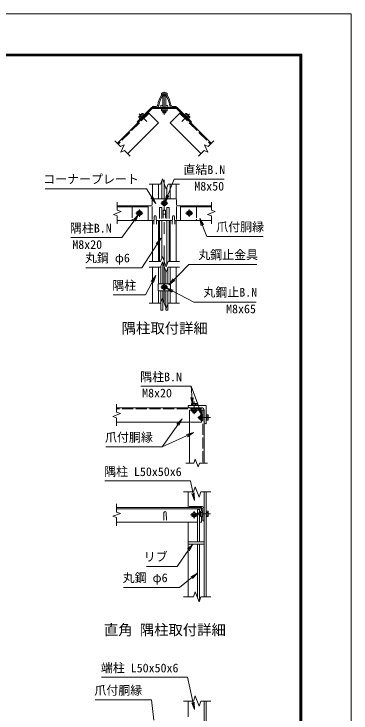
# Model space of a CAD drawing. Units: millimetres, scale not verified. Extents: x -4200 to 4200, y -2970 to 2970.
# Drawn here: x 2351 to 4200, y -868 to 2970 of the extents above; entities that cross this region are included whole.
import ezdxf
from ezdxf.enums import TextEntityAlignment as Align

# ---------------------------------------------------------------- set-up
doc = ezdxf.new("R2010")
doc.units = ezdxf.units.MM
doc.header["$LTSCALE"] = 10
doc.linetypes.add('DASHED', pattern=[7.5, 6, -1.5])
doc.linetypes.add('USER1', pattern=[50.8, 31.75, -6.35, 6.35, -6.35])
for name, color, linetype, lineweight in [('0-0_D-STR1', 1, 'Continuous', 18), ('0-1_D-BMK', 2, 'USER1', 13), ('0-2_D-STR-DIM', 7, 'Continuous', 13), ('0-6_D-STR3', 3, 'Continuous', 13), ('0-7_D-STR-TXT', 7, 'Continuous', 13), ('0-8_0', 7, 'Continuous', 18), ('0-B_D-TTL', 7, 'Continuous', 18)]:
    doc.layers.add(name, color=color, linetype=linetype, lineweight=lineweight)
doc.layers.add('0-9_D-TTL-TXT', color=7, linetype='Continuous')
doc.styles.add('ＭＳ ゴシック', font='')
doc.styles.get('ＭＳ ゴシック').set_extended_font_data('MS Gothic')

# ---------------------------------------------------------------- blocks, each defined once
blk = doc.blocks.new('_Open')
at = {"layer": '0-8_0'}
blk.add_line((-10, 1.667), (0, 0), dxfattribs=at)
blk.add_lwpolyline([(-10, -1.667), (0, 0), (-10, 0)], dxfattribs=at)

msp = doc.modelspace()

# ---------------------------------------------------------------- linework, layer by layer
at = {"layer": '0-0_D-STR1'}
for p, q in [((3164.83, 2526.76), (3187.21, 2526.76)), ((3167.64, 2519.76), (3184.39, 2519.76)), ((3111.02, 2456.76), (3111.02, 2459.76)), ((3140.86, 2456.76), (3111.02, 2456.76)), ((3132.12, 2462.76), (3114.02, 2462.76)), ((3211.18, 2456.76), (3241.02, 2456.76)), ((3219.91, 2462.76), (3238.02, 2462.76)), ((3241.02, 2456.76), (3241.02, 2459.76)), ((3087.8, 2429.15), (2918.1, 2259.44)), ((3087.8, 2429.15), (3144.37, 2372.58)), ((3264.23, 2429.15), (3207.66, 2372.58)), ((3264.23, 2429.15), (3433.93, 2259.44)), ((3144.37, 2372.58), (2974.67, 2202.87)), ((3207.66, 2372.58), (3377.37, 2202.87)), ((3111.02, 1954.45), (3111.02, 2035.98)), ((3144.02, 1955.98), (3144.02, 2035.98)), ((3162.02, 1955.98), (3162.02, 2053.89)), ((3208.02, 1955.98), (3208.02, 2035.98)), ((3241.02, 1954.45), (3241.02, 2035.98)), ((3190.02, 1955.98), (3190.02, 2018.06)), ((2917.91, 1916.98), (3087.8, 1916.98)), ((2917.91, 1910.98), (3087.8, 1910.98)), ((3087.8, 1916.98), (3087.8, 1836.98)), ((3434.12, 1916.98), (3264.23, 1916.98)), ((3264.23, 1916.98), (3264.23, 1836.98)), ((3434.12, 1910.98), (3264.23, 1910.98)), ((3120.02, 1858.73), (3118.52, 1815.73)), ((3132.02, 1858.73), (3133.52, 1815.73)), ((3220.02, 1858.73), (3218.52, 1815.73)), ((3232.02, 1858.73), (3233.52, 1815.73)), ((2917.91, 1836.98), (3087.8, 1836.98)), ((3111.02, 1610.72), (3111.02, 1836.98)), ((3144.02, 1610.72), (3144.02, 1836.98)), ((3208.02, 1610.72), (3208.02, 1836.98)), ((3241.02, 1610.72), (3241.02, 1836.98)), ((3434.12, 1836.98), (3264.23, 1836.98)), ((3111.02, 1381.76), (3111.02, 1580.72)), ((3144.02, 1488.91), (3144.02, 1580.72)), ((3208.02, 1488.91), (3208.02, 1580.72)), ((3241.02, 1381.76), (3241.02, 1580.72)), ((3144.02, 1381.76), (3144.02, 1450.91)), ((3208.02, 1381.76), (3208.02, 1450.91)), ((3380, 808.23), (2914, 808.23)), ((3306, 820.23), (3406, 820.23)), ((3306, 817.23), (3306, 820.23)), ((3381, 808.23), (3315, 808.23)), ((3406, 820.23), (3406, 720.23)), ((3314, 794.23), (3314, 504.23)), ((3394, 729.23), (3394, 795.23)), ((3314, 728.23), (2914, 728.23)), ((3406, 720.23), (3403, 720.23)), ((3306, 260.06), (3306, 346.06)), ((3394, 346.06), (3394, -229.94)), ((3406, 346.06), (3406, -229.94)), ((3380, 260.06), (2914, 260.06)), ((3380, 254.06), (2914, 254.06)), ((3174, 233.8), (3172.5, 190.8)), ((3186, 233.8), (3187.5, 190.8)), ((3384, 266.06), (3314, 266.06)), ((3314, 264.06), (3314, 266.06)), ((3379, 260.06), (3318, 260.06)), ((3380, 241.07), (3380, 260.06)), ((3388, 190.06), (3388, 251.06)), ((3394, 186.06), (3394, 256.06)), ((3380, 180.06), (3380, 211.04)), ((3357.27, 180.06), (2914, 180.06)), ((3306, -229.94), (3306, 180.06)), ((3380, 180.06), (3369.27, 180.06)), ((3392, 186.06), (3394, 186.06)), ((3306, 72.06), (3394, 72.06)), ((3306, 60.06), (3394, 60.06)), ((3306, -888.2), (3306, -802.2)), ((3394, -802.2), (3394, -1378.2)), ((3406, -802.2), (3406, -1378.2))]:
    msp.add_line(p, q, dxfattribs=at)
at = {"layer": '0-0_D-STR1', "linetype": 'DASHED'}
for p, q in [((3092.05, 2424.9), (2922.34, 2255.2)), ((3259.99, 2424.9), (3429.69, 2255.2)), ((3380, 728.23), (3380, 808.23)), ((3380, 802.23), (2914, 802.23)), ((3388, 794.23), (3388, 504.23)), ((3380, 728.23), (3314, 728.23))]:
    msp.add_line(p, q, dxfattribs=at)
at = {"layer": '0-0_D-STR1'}
msp.add_lwpolyline([(3314, 794.23), (3394, 794.23), (3394, 504.23)], dxfattribs=at)
for centre, radius, start, end in [((3289.22, 2444.94), 151.2, 148.30182, 170.6662), ((3289.22, 2444.94), 145.2, 150.13204, 173.91336), ((3164.83, 2521.76), 5, 90, 148.30182), ((3167.64, 2514.76), 5, 90, 150.13204), ((3184.39, 2514.76), 5, 29.86796, 90), ((3187.21, 2521.76), 5, 31.69818, 90), ((3062.82, 2444.94), 145.2, 6.08664, 29.86796), ((3062.82, 2444.94), 151.2, 9.3338, 31.69818), ((3114.02, 2459.76), 3, 90, 180), ((3132.12, 2470.76), 8, 270, 350.6662), ((3140.86, 2460.76), 4, 270, 353.91336), ((3211.18, 2460.76), 4, 186.08664, 270), ((3219.91, 2470.76), 8, 189.3338, 270), ((3238.02, 2459.76), 3, 0, 90), ((3126.02, 1856.23), 6.5, 22.61986, 157.38014), ((3226.02, 1856.23), 6.5, 22.61986, 157.38014), ((3315, 817.23), 9, 180, 270), ((3381, 795.23), 13, 360, 90), ((3403, 729.23), 9, 180, 270), ((3180, 231.3), 6.5, 22.61986, 157.38014), ((3318, 264.06), 4, 180, 270), ((3379, 251.06), 9, 0, 90), ((3384, 256.06), 10, 0, 90), ((3392, 190.06), 4, 180, 270)]:
    msp.add_arc(centre, radius, start, end, dxfattribs=at)
at = {"layer": '0-1_D-BMK'}
for p, q in [((3176.02, 2543.5), (3176.02, 2417.12)), ((3038.77, 2421.61), (3080.27, 2380.11)), ((3313.26, 2421.61), (3271.76, 2380.11)), ((3176.02, 1381.76), (3176.02, 2059.71)), ((3196.02, 1930.98), (3156.02, 1930.98)), ((3039.02, 1896.98), (3039.02, 1856.98)), ((3313.02, 1896.98), (3313.02, 1856.98)), ((3059.02, 1876.98), (3019.02, 1876.98)), ((3293.02, 1876.98), (3333.02, 1876.98)), ((3196.02, 1469.91), (3156.02, 1469.91)), ((3340, 773.23), (3340, 843.23)), ((3359, 754.23), (3429, 754.23)), ((3340, 200.06), (3340, 240.06)), ((3360, 220.06), (3320, 220.06)), ((3359, 226.06), (3429, 226.06)), ((3418, 226.06), (3382, 226.06))]:
    msp.add_line(p, q, dxfattribs=at)
at = {"layer": '0-2_D-STR-DIM'}
for p, q in [((2903.96, 2273.58), (2935.5, 2242.04)), ((3448.08, 2273.58), (3416.53, 2242.04)), ((3396.14, 2251.55), (3415.16, 2210.76)), ((3416.53, 2242.04), (3396.14, 2251.55)), ((2957.26, 2220.27), (2988.81, 2188.73)), ((3394.77, 2220.27), (3363.22, 2188.73)), ((3415.16, 2210.76), (3394.77, 2220.27)), ((3092.02, 2035.98), (3155.49, 2035.98)), ((3155.49, 2035.98), (3165.76, 2064.17)), ((3165.76, 2064.17), (3186.28, 2007.78)), ((3186.28, 2007.78), (3196.54, 2035.98)), ((3196.54, 2035.98), (3260.02, 2035.98)), ((2917.91, 1937.24), (2917.91, 1892.63)), ((3434.12, 1937.24), (3434.12, 1892.63)), ((2939.06, 1884.93), (2896.77, 1869.54)), ((2917.91, 1892.63), (2939.06, 1884.93)), ((2896.77, 1869.54), (2917.91, 1861.85)), ((2917.91, 1861.85), (2917.91, 1817.24)), ((3434.12, 1861.85), (3434.12, 1817.24)), ((3155.49, 1610.72), (3165.76, 1638.92)), ((3165.76, 1638.92), (3186.28, 1582.53)), ((3092.02, 1610.72), (3155.49, 1610.72)), ((3092.02, 1580.72), (3155.49, 1580.72)), ((3186.28, 1582.53), (3196.54, 1610.72)), ((3196.54, 1610.72), (3260.02, 1610.72)), ((3196.54, 1580.72), (3260.02, 1580.72)), ((3092.02, 1381.76), (3155.49, 1381.76)), ((3196.54, 1381.76), (3260.02, 1381.76)), ((2914, 828.49), (2914, 783.88)), ((2914, 753.09), (2914, 708.49)), ((3293.74, 504.23), (3338.35, 504.23)), ((3338.35, 504.23), (3346.04, 525.37)), ((3346.04, 525.37), (3361.43, 483.08)), ((3361.43, 483.08), (3369.13, 504.23)), ((3369.13, 504.23), (3413.74, 504.23)), ((3335.48, 346.06), (3281, 346.06)), ((3345.74, 374.25), (3335.48, 346.06)), ((3366.26, 317.87), (3345.74, 374.25)), ((3376.52, 346.06), (3366.26, 317.87)), ((3431, 346.06), (3376.52, 346.06)), ((2914, 280.32), (2914, 235.71)), ((2914, 204.93), (2914, 160.32)), ((3335.48, -229.94), (3281, -229.94)), ((3431, -229.94), (3376.52, -229.94)), ((3335.48, -802.2), (3281, -802.2)), ((3431, -802.2), (3376.52, -802.2))]:
    msp.add_line(p, q, dxfattribs=at)
for points in [[(2935.5, 2242.04), (2955.89, 2251.55), (2936.87, 2210.76), (2957.26, 2220.27)], [(3434.12, 1892.63), (3455.26, 1884.93), (3412.98, 1869.54), (3434.12, 1861.85)], [(3155.49, 1580.72), (3165.76, 1608.92), (3186.28, 1552.53), (3196.54, 1580.72)], [(3155.49, 1381.76), (3165.76, 1409.95), (3186.28, 1353.57), (3196.54, 1381.76)], [(2914, 783.88), (2935.14, 776.18), (2892.86, 760.79), (2914, 753.09)], [(2914, 235.71), (2935.14, 228.01), (2892.86, 212.62), (2914, 204.93)], [(3376.52, -229.94), (3366.26, -258.13), (3345.74, -201.75), (3335.48, -229.94)], [(3376.52, -802.2), (3366.26, -830.39), (3345.74, -774.01), (3335.48, -802.2)]]:
    msp.add_lwpolyline(points, dxfattribs=at)
at = {"layer": '0-6_D-STR3'}
for p, q in [((3163.42, 2537.36), (3161.01, 2535.97)), ((3161.01, 2526.76), (3161.01, 2535.97)), ((3188.62, 2537.36), (3163.42, 2537.36)), ((3168.51, 2526.76), (3168.51, 2535.97)), ((3183.52, 2526.76), (3183.52, 2535.97)), ((3188.62, 2537.36), (3191.03, 2535.97)), ((3191.03, 2526.76), (3191.03, 2535.97)), ((3191.03, 2526.76), (3161.01, 2526.76)), ((3168.02, 2519.76), (3168.02, 2456.76)), ((3184.02, 2519.76), (3184.02, 2456.76)), ((3106.37, 2456.76), (3026.71, 2377.1)), ((3106.37, 2456.76), (3245.67, 2456.76)), ((3109.02, 2450.36), (3106.37, 2456.76)), ((3243.02, 2450.36), (3245.67, 2456.76)), ((3245.67, 2456.76), (3325.32, 2377.1)), ((3109.02, 2450.36), (3031.23, 2372.58)), ((3054.64, 2423.42), (3036.96, 2405.74)), ((3060.3, 2410.7), (3052.13, 2418.86)), ((3109.02, 2450.36), (3243.02, 2450.36)), ((3161.01, 2450.36), (3191.03, 2450.36)), ((3163.52, 2437.36), (3188.52, 2437.36)), ((3168.02, 2437.36), (3168.02, 2429.16)), ((3168.02, 2429.16), (3170.42, 2426.76)), ((3184.02, 2429.16), (3168.02, 2429.16)), ((3168.51, 2450.36), (3168.51, 2438.81)), ((3169.52, 2437.36), (3169.52, 2427.66)), ((3181.62, 2426.76), (3170.42, 2426.76)), ((3184.02, 2429.16), (3181.62, 2426.76)), ((3182.52, 2437.36), (3182.52, 2427.66)), ((3183.52, 2450.36), (3183.52, 2438.81)), ((3184.02, 2437.36), (3184.02, 2429.16)), ((3243.02, 2450.36), (3320.8, 2372.58)), ((3286.42, 2416), (3294.59, 2424.17)), ((3291.73, 2410.7), (3299.9, 2418.86)), ((3294.59, 2424.17), (3297.39, 2423.42)), ((3297.39, 2423.42), (3315.07, 2405.74)), ((3049.69, 2400.08), (3041.52, 2408.25)), ((3065.61, 2416), (3044.38, 2394.77)), ((3286.42, 2416), (3307.65, 2394.77)), ((3302.35, 2400.08), (3310.51, 2408.25)), ((3307.65, 2394.77), (3315.82, 2402.94)), ((3315.82, 2402.94), (3315.07, 2405.74)), ((3031.23, 2372.58), (3026.71, 2377.1)), ((3320.8, 2372.58), (3325.32, 2377.1)), ((3109.02, 1949.98), (3109.02, 1922.98)), ((3115.02, 1955.98), (3237.02, 1955.98)), ((3176.02, 1945.99), (3163.02, 1938.48)), ((3163.02, 1938.48), (3163.02, 1923.47)), ((3163.02, 1923.47), (3176.02, 1915.96)), ((3189.02, 1938.48), (3176.02, 1945.99)), ((3176.02, 1915.96), (3189.02, 1923.47)), ((3189.02, 1923.47), (3189.02, 1938.48)), ((3243.02, 1949.98), (3243.02, 1922.98)), ((3005.02, 1916.98), (3103.02, 1916.98)), ((3109.02, 1840.98), (3109.02, 1912.98)), ((3170.02, 1892.98), (3170.02, 1848.92)), ((3182.02, 1892.98), (3170.02, 1892.98)), ((3182.02, 1892.98), (3182.02, 1848.92)), ((3243.02, 1840.98), (3243.02, 1913.17)), ((3249.02, 1916.98), (3347.02, 1916.98)), ((3300.02, 1884.48), (3313.02, 1891.99)), ((3300.02, 1869.47), (3300.02, 1884.48)), ((3313.02, 1891.99), (3326.02, 1884.48)), ((3326.02, 1884.48), (3326.02, 1869.47)), ((3182.02, 1870.32), (3170.02, 1870.32)), ((3313.02, 1861.96), (3300.02, 1869.47)), ((3326.02, 1869.47), (3313.02, 1861.96)), ((3005.02, 1836.98), (3119.26, 1836.98)), ((3132.78, 1836.98), (3219.26, 1836.98)), ((3150.02, 1836.98), (3150.02, 1610.72)), ((3162.02, 1836.98), (3162.02, 1628.64)), ((3190.02, 1836.98), (3190.02, 1592.81)), ((3202.02, 1836.98), (3202.02, 1610.72)), ((3232.78, 1836.98), (3347.02, 1836.98)), ((3156.02, 1582.16), (3156.02, 1488.91)), ((3168.02, 1602.7), (3168.02, 1488.91)), ((3196.02, 1579.29), (3196.02, 1488.91)), ((3184.02, 1558.75), (3184.02, 1488.91)), ((3141.62, 1488.91), (3210.42, 1488.91)), ((3176.02, 1484.92), (3163.02, 1477.41)), ((3163.02, 1477.41), (3163.02, 1462.4)), ((3163.02, 1462.4), (3176.02, 1454.9)), ((3189.02, 1477.41), (3176.02, 1484.92)), ((3176.02, 1454.9), (3189.02, 1462.4)), ((3189.02, 1462.4), (3189.02, 1477.41)), ((3210.42, 1488.91), (3210.42, 1450.91)), ((3156.02, 1450.91), (3156.02, 1343.51)), ((3168.02, 1450.91), (3168.02, 1343.51)), ((3184.02, 1450.91), (3184.02, 1343.51)), ((3196.02, 1450.91), (3196.02, 1343.51)), ((3156.02, 1343.51), (3168.02, 1343.51)), ((3184.02, 1343.51), (3196.02, 1343.51)), ((3327.4, 830.83), (3324.99, 829.43)), ((3324.99, 820.23), (3324.99, 829.43)), ((3355.01, 820.23), (3324.99, 820.23)), ((3352.6, 830.83), (3327.4, 830.83)), ((3332.49, 820.23), (3332.49, 829.43)), ((3347.51, 820.23), (3347.51, 829.43)), ((3352.6, 830.83), (3355.01, 829.43)), ((3355.01, 820.23), (3355.01, 829.43)), ((3324.99, 802.23), (3324.99, 790.68)), ((3324.99, 802.23), (3355.01, 802.23)), ((3324.99, 790.68), (3327.5, 789.23)), ((3327.5, 789.23), (3352.5, 789.23)), ((3332, 789.23), (3332, 782.63)), ((3332.49, 802.23), (3332.49, 790.68)), ((3333.5, 789.23), (3333.5, 781.13)), ((3345.6, 780.23), (3334.4, 780.23)), ((3348, 782.63), (3345.6, 780.23)), ((3346.5, 789.23), (3346.5, 781.13)), ((3347.51, 802.23), (3347.51, 790.68)), ((3348, 789.23), (3348, 782.63)), ((3355.01, 790.68), (3352.5, 789.23)), ((3355.01, 802.23), (3355.01, 790.68)), ((3388, 739.21), (3388, 769.24)), ((3406, 769.24), (3415.21, 769.24)), ((3406, 769.24), (3406, 739.21)), ((3416.6, 766.83), (3415.21, 769.24)), ((3368.4, 762.23), (3366, 759.83)), ((3366, 759.83), (3366, 748.63)), ((3368.4, 746.23), (3366, 748.63)), ((3375, 760.73), (3366.9, 760.73)), ((3375, 747.73), (3366.9, 747.73)), ((3368.4, 762.23), (3368.4, 746.23)), ((3375, 762.23), (3368.4, 762.23)), ((3375, 746.23), (3368.4, 746.23)), ((3375, 741.73), (3375, 766.73)), ((3388, 761.73), (3376.45, 761.73)), ((3388, 746.72), (3376.45, 746.72)), ((3406, 761.73), (3415.21, 761.73)), ((3406, 746.72), (3415.21, 746.72)), ((3406, 739.21), (3415.21, 739.21)), ((3416.6, 741.63), (3415.21, 739.21)), ((3416.6, 766.83), (3416.6, 741.63)), ((3357.27, 250.06), (3357.27, 72.06)), ((3369.27, 250.06), (3357.27, 250.06)), ((3368.4, 234.06), (3366, 231.66)), ((3366, 231.66), (3366, 220.46)), ((3375, 232.56), (3366.9, 232.56)), ((3375, 234.06), (3368.4, 234.06)), ((3369.27, 250.06), (3369.27, 234.06)), ((3376.45, 241.07), (3375, 238.56)), ((3375, 213.56), (3375, 238.56)), ((3388, 241.07), (3376.45, 241.07)), ((3388, 233.56), (3376.45, 233.56)), ((3388, 211.04), (3388, 241.07)), ((3406, 241.07), (3406, 211.04)), ((3406, 241.07), (3415.21, 241.07)), ((3406, 233.56), (3415.21, 233.56)), ((3416.6, 238.66), (3415.21, 241.07)), ((3416.6, 238.66), (3416.6, 213.46)), ((3375, 219.56), (3366.9, 219.56)), ((3375, 218.06), (3368.4, 218.06)), ((3369.27, 218.06), (3369.27, 72.06)), ((3376.45, 211.04), (3375, 213.56)), ((3388, 218.55), (3376.45, 218.55)), ((3388, 211.04), (3376.45, 211.04)), ((3406, 218.55), (3415.21, 218.55)), ((3406, 211.04), (3415.21, 211.04)), ((3416.6, 213.46), (3415.21, 211.04)), ((3357.27, 60.06), (3357.27, -229.94)), ((3369.27, 60.06), (3369.27, -249.88))]:
    msp.add_line(p, q, dxfattribs=at)
at = {"layer": '0-6_D-STR3', "linetype": 'DASHED'}
for p, q in [((2999.02, 1910.98), (2999.02, 1842.98)), ((3150.02, 1906.98), (3162.02, 1906.98)), ((3150.02, 1906.98), (3150.02, 1836.98)), ((3162.02, 1906.98), (3162.02, 1836.98)), ((3190.02, 1906.98), (3190.02, 1836.98)), ((3202.02, 1906.98), (3190.02, 1906.98)), ((3202.02, 1906.98), (3202.02, 1836.98)), ((3353.02, 1910.98), (3353.02, 1842.98))]:
    msp.add_line(p, q, dxfattribs=at)
at = {"layer": '0-6_D-STR3'}
for points in [[(3065.61, 2416), (3057.44, 2424.17), (3054.64, 2423.42)], [(3161.01, 2450.36), (3161.01, 2438.81), (3163.52, 2437.36)], [(3191.03, 2450.36), (3191.03, 2438.81), (3188.52, 2437.36)], [(3044.38, 2394.77), (3036.21, 2402.94), (3036.96, 2405.74)], [(3141.62, 1488.91), (3141.62, 1450.91), (3210.42, 1450.91)], [(3348, 782.63), (3332, 782.63), (3334.4, 780.23)], [(3388, 769.24), (3376.45, 769.24), (3375, 766.73)], [(3388, 739.21), (3376.45, 739.21), (3375, 741.73)], [(3368.4, 234.06), (3368.4, 218.06), (3366, 220.46)]]:
    msp.add_lwpolyline(points, dxfattribs=at)
for points in [[(3052.02, 1884.48), (3039.02, 1891.99), (3026.02, 1884.48), (3026.02, 1869.47), (3039.02, 1861.96), (3052.02, 1869.47)], [(3353, 227.56), (3340, 235.07), (3327, 227.56), (3327, 212.55), (3340, 205.04), (3353, 212.55)]]:
    msp.add_lwpolyline(points, close=True, dxfattribs=at)
for centre, radius in [((3162.02, 2462.76), 6), ((3190.02, 2462.76), 6), ((3176.02, 1930.98), 12.5), ((3176.02, 1930.98), 8), ((3176.02, 1930.98), 5.6), ((3039.02, 1876.98), 12.5), ((3039.02, 1876.98), 8), ((3039.02, 1876.98), 5.6), ((3313.02, 1876.98), 12.5), ((3313.02, 1876.98), 8), ((3313.02, 1876.98), 5.6), ((3176.02, 1469.91), 12.5), ((3176.02, 1469.91), 8), ((3176.02, 1469.91), 5.6), ((3340, 220.06), 12.5), ((3340, 220.06), 8), ((3340, 220.06), 5.6)]:
    msp.add_circle(centre, radius, dxfattribs=at)
for centre, radius, start, end in [((3164.76, 2530.48), 6.64, 55.61585, 124.38415), ((3176.02, 2512.29), 24.84, 72.4121, 107.5879), ((3187.27, 2530.48), 6.64, 55.61585, 124.38415), ((3063.57, 2396.81), 24.84, 117.4121, 152.5879), ((3058.66, 2417.64), 6.64, 100.61585, 169.38416), ((3164.76, 2444.29), 6.64, 235.61585, 304.38416), ((3176.02, 2462.49), 24.84, 252.4121, 287.5879), ((3187.27, 2444.29), 6.64, 235.61586, 304.38414), ((3293.37, 2417.64), 6.64, 10.61584, 79.38415), ((3288.46, 2396.81), 24.84, 27.4121, 62.5879), ((3042.74, 2401.72), 6.64, 100.61586, 169.38414), ((3309.29, 2401.72), 6.64, 10.61586, 79.38414), ((3103.02, 1922.98), 6, 270, 0), ((3115.02, 1949.98), 6, 90, 180), ((3237.02, 1949.98), 6, 0, 90), ((3249.02, 1922.98), 6, 180, 270), ((3328.74, 823.95), 6.64, 55.61585, 124.38415), ((3340, 805.76), 24.84, 72.4121, 107.5879), ((3351.26, 823.95), 6.64, 55.61585, 124.38415), ((3328.74, 796.16), 6.64, 235.61585, 304.38416), ((3340, 814.35), 24.84, 252.4121, 287.5879), ((3351.26, 796.16), 6.64, 235.61586, 304.38414), ((3381.93, 765.48), 6.64, 145.61586, 214.38414), ((3409.72, 765.48), 6.64, 325.61585, 34.38415), ((3381.93, 742.97), 6.64, 145.61584, 214.38415), ((3400.13, 754.23), 24.84, 162.4121, 197.5879), ((3409.72, 742.97), 6.64, 325.61585, 34.38415), ((3391.53, 754.23), 24.84, 342.4121, 17.5879), ((3381.93, 237.31), 6.64, 145.61586, 214.38414), ((3400.13, 226.06), 24.84, 162.4121, 197.5879), ((3409.72, 237.31), 6.64, 325.61585, 34.38415), ((3391.53, 226.06), 24.84, 342.4121, 17.5879), ((3381.93, 214.8), 6.64, 145.61584, 214.38415), ((3409.72, 214.8), 6.64, 325.61585, 34.38415)]:
    msp.add_arc(centre, radius, start, end, dxfattribs=at)
at = {"layer": '0-6_D-STR3', "linetype": 'DASHED'}
for centre, start, end in [((3005.02, 1910.98), 90, 180), ((3347.02, 1910.98), 0, 90), ((3005.02, 1842.98), 180, 270), ((3347.02, 1842.98), 270, 0)]:
    msp.add_arc(centre, 6, start, end, dxfattribs=at)
at = {"layer": '0-7_D-STR-TXT'}
for p, q in [((3323.63, 926.98), (3329.67, 826.56)), ((3164, 593.15), (3334.68, 670.92))]:
    msp.add_line(p, q, dxfattribs=at)
for points in [[(3504.93, 2062.64), (3229.38, 2062.64), (3180.92, 1938.33)], [(2521.53, 2009.99), (3077.79, 2009.99), (3127.66, 1931.26)], [(2663.34, 1742.11), (2943.35, 1742.11), (3033.91, 1867)], [(3717.92, 1748.29), (3408.88, 1748.29), (3370.95, 1845.49)], [(2744.96, 1575.83), (3052.99, 1575.83), (3156.64, 1737.37)], [(3683.25, 1593.78), (3310.49, 1593.78), (3201.69, 1483.85)], [(2895.77, 1427.33), (3073.09, 1427.33), (3128.13, 1532.66)], [(3679.38, 1388.72), (3338.61, 1388.72), (3187.42, 1465.87)], [(3046.31, 926.98), (3323.63, 926.98), (3381.56, 768.63)], [(2854.96, 593.15), (3164, 593.15), (3272.5, 745.82)], [(2850.61, 406.12), (3320.31, 406.12), (3341.36, 301.66)], [(3078.99, -63.11), (3246.66, -63.11), (3330.6, 58.41)], [(2951.96, -178.63), (3259.99, -178.63), (3355.72, -100.63)], [(2831.79, -671.46), (3302.76, -671.46), (3341.32, -846.6)], [(2796.47, -795.98), (3105.51, -795.98), (3118.95, -907.03)]]:
    msp.add_lwpolyline(points, dxfattribs=at)
at = {"layer": '0-B_D-TTL', "color": 2}
msp.add_lwpolyline([(-4200, 2970), (4200, 2970), (4200, -2970), (-4200, -2970)], close=True, dxfattribs=at)
at = {"layer": '0-B_D-TTL'}
for points in [[(-3930, 2750), (3930, 2750), (3930, -2750), (-3930, -2750)], [(-3927.5, 2747.5), (3927.5, 2747.5), (3927.5, -2747.5), (-3927.5, -2747.5)], [(-3925, 2745), (3925, 2745), (3925, -2745), (-3925, -2745)], [(-3922.5, 2742.5), (3922.5, 2742.5), (3922.5, -2742.5), (-3922.5, -2742.5)], [(-3920, 2740), (3920, 2740), (3920, -2740), (-3920, -2740)]]:
    msp.add_lwpolyline(points, close=True, dxfattribs=at)

# ---------------------------------------------------------------- block references
at = {"layer": '0-7_D-STR-TXT', "xscale": 4, "yscale": 4}
for p, rotation in [((3128.73, 1929.57), 302.35412), ((3180.2, 1936.46), 248.70495), ((3035.08, 1868.62), 54.05425), ((3370.23, 1847.35), 111.31411), ((3157.72, 1739.05), 57.31217), ((3129.06, 1534.44), 62.40856), ((3200.29, 1482.43), 225.29561), ((3185.64, 1466.78), 152.96577), ((3329.79, 824.57), 273.44298), ((3382.25, 766.75), 290.09456), ((3273.66, 747.45), 54.59875), ((3336.5, 671.75), 24.49506), ((3341.75, 299.7), 281.3911), ((3331.73, 60.06), 55.36729), ((3357.27, -99.37), 39.17151), ((3341.75, -848.55), 282.41679)]:
    msp.add_blockref('_Open', p, dxfattribs=dict(at, rotation=rotation))

# ---------------------------------------------------------------- texts
at = {"layer": '0-7_D-STR-TXT', "style": 'ＭＳ ゴシック'}
for s, p in [('直結B.N', (3280.81, 2076.63)), ('コーナープレート', (2511.38, 2024.22)), ('M8x50', (3340.44, 1986.24)), ('隅柱B.N', (2658.27, 1755.71)), ('爪付胴縁', (3460.82, 1762.27)), ('M8x20', (2671.25, 1665.7)), ('丸鋼 φ6', (2740.64, 1591.97)), ('丸鋼止金具', (3362.18, 1609.03)), ('隅柱', (2890.69, 1440.93)), ('丸鋼止B.N', (3390.29, 1403.84)), ('M8x65', (3514.9, 1312.31)), ('隅柱B.N', (3043.51, 939.06)), ('M8x20', (3054.21, 850.58)), ('爪付胴縁', (2850.89, 607.14)), ('隅柱 L50x50x6', (2845.53, 418.7)), ('リブ', (3062.75, -48.75)), ('丸鋼 φ6', (2947.64, -163.76)), ('端柱 L50x50x6', (2827.98, -658.87)), ('爪付胴縁', (2792.41, -782))]:
    msp.add_text(s, height=48.09, dxfattribs=at).set_placement(p, align=Align.BOTTOM_LEFT)
at = {"layer": '0-9_D-TTL-TXT', "style": 'ＭＳ ゴシック'}
for s, p in [('隅柱取付詳細', (2942.11, 1198.88)), ('直角 隅柱取付詳細', (2844.65, -457.53))]:
    msp.add_text(s, height=57.7, dxfattribs=at).set_placement(p, align=Align.BOTTOM_LEFT)

doc.saveas('drawing.dxf')
